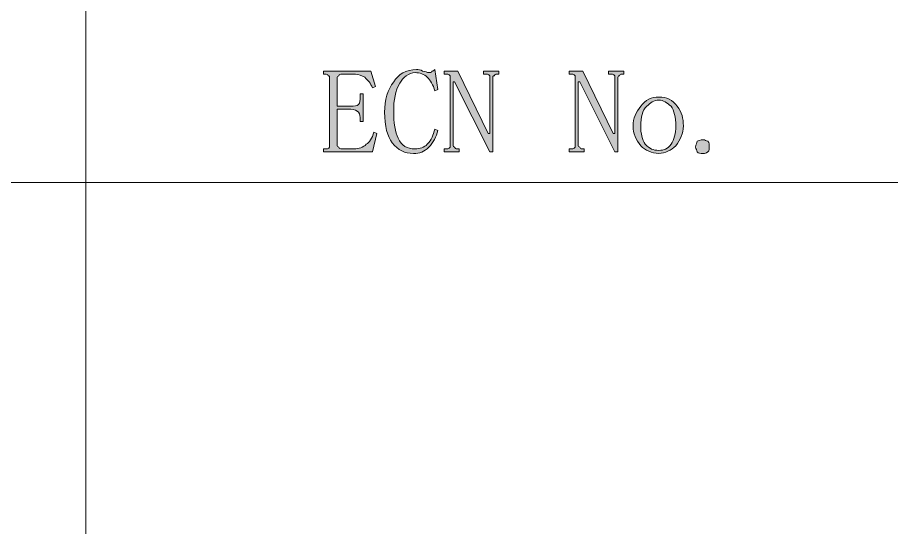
# Model space of a CAD drawing. Header units: millimetres. Extents: x 0 to 297, y 0 to 208.
# Drawn here: x 223.6 to 234.58, y 194.71 to 201.13 of the extents above; entities that cross this region are included whole.
import ezdxf

# ---------------------------------------------------------------- set-up
doc = ezdxf.new("R2010")
doc.units = ezdxf.units.MM

msp = doc.modelspace()

# ---------------------------------------------------------------- hatches: boundary and pattern name
h = msp.add_hatch(color=7)
edge = h.paths.add_edge_path(flags=0)
edge.add_spline(control_points=[(227.445711, 200.413354), (227.445711, 200.413354), (227.445711, 200.451807), (227.445711, 200.451807), (227.445711, 200.451807), (228.039789, 200.451807), (228.039789, 200.451807), (228.039789, 200.451807), (228.097292, 200.260249), (228.097292, 200.260249), (228.097292, 200.260249), (228.059192, 200.240846), (228.059192, 200.240846), (228.039789, 200.298349), (228.001689, 200.336801), (227.963236, 200.375254), (227.924783, 200.394304), (227.886683, 200.413354), (227.848231, 200.413354), (227.848231, 200.413354), (227.675722, 200.413354), (227.675722, 200.413354), (227.656672, 200.413354), (227.637269, 200.413354), (227.637269, 200.394304), (227.618219, 200.394304), (227.618219, 200.375254), (227.618219, 200.375254), (227.618219, 200.375254), (227.618219, 200.010835), (227.618219, 200.010835), (227.618219, 200.010835), (227.790728, 200.010835), (227.790728, 200.010835), (227.829181, 200.010835), (227.867281, 200.010835), (227.886683, 200.030238), (227.905733, 200.049288), (227.905733, 200.08774), (227.905733, 200.12584), (227.905733, 200.12584), (227.905733, 200.164293), (227.905733, 200.164293), (227.905733, 200.164293), (227.944186, 200.164293), (227.944186, 200.164293), (227.944186, 200.164293), (227.944186, 199.819276), (227.944186, 199.819276), (227.944186, 199.819276), (227.905733, 199.819276), (227.905733, 199.819276), (227.905733, 199.819276), (227.905733, 199.838326), (227.905733, 199.838326), (227.905733, 199.876779), (227.905733, 199.915232), (227.886683, 199.934282), (227.867281, 199.953332), (227.829181, 199.972735), (227.790728, 199.972735), (227.790728, 199.972735), (227.618219, 199.972735), (227.618219, 199.972735), (227.618219, 199.972735), (227.618219, 199.512713), (227.618219, 199.512713), (227.618219, 199.512713), (227.618219, 199.493663), (227.637269, 199.493663), (227.637269, 199.47426), (227.656672, 199.47426), (227.675722, 199.47426), (227.675722, 199.47426), (227.829181, 199.47426), (227.829181, 199.47426), (227.886683, 199.47426), (227.944186, 199.493663), (227.982286, 199.531763), (228.020739, 199.551165), (228.059192, 199.608668), (228.078242, 199.685221), (228.078242, 199.685221), (228.116694, 199.666171), (228.116694, 199.666171), (228.116694, 199.666171), (228.059192, 199.43616), (228.059192, 199.43616), (228.059192, 199.43616), (227.445711, 199.43616), (227.445711, 199.43616), (227.445711, 199.43616), (227.445711, 199.47426), (227.445711, 199.47426), (227.445711, 199.47426), (227.484164, 199.47426), (227.484164, 199.47426), (227.503214, 199.47426), (227.503214, 199.47426), (227.522264, 199.493663), (227.522264, 199.493663), (227.522264, 199.512713), (227.522264, 199.512713), (227.522264, 199.512713), (227.522264, 200.355851), (227.522264, 200.355851), (227.522264, 200.375254), (227.522264, 200.394304), (227.503214, 200.394304), (227.503214, 200.413354), (227.484164, 200.413354), (227.465114, 200.413354), (227.465114, 200.413354), (227.445711, 200.413354), (227.445711, 200.413354), (227.445711, 200.413354), (227.445711, 200.413354), (227.445711, 200.413354)], knot_values=[0, 0, 0, 0, 1, 1, 1, 2, 2, 2, 3, 3, 3, 4, 4, 4, 5, 5, 5, 6, 6, 6, 7, 7, 7, 8, 8, 8, 9, 9, 9, 10, 10, 10, 11, 11, 11, 12, 12, 12, 13, 13, 13, 14, 14, 14, 15, 15, 15, 16, 16, 16, 17, 17, 17, 18, 18, 18, 19, 19, 19, 20, 20, 20, 21, 21, 21, 22, 22, 22, 23, 23, 23, 24, 24, 24, 25, 25, 25, 26, 26, 26, 27, 27, 27, 28, 28, 28, 29, 29, 29, 30, 30, 30, 31, 31, 31, 32, 32, 32, 33, 33, 33, 34, 34, 34, 35, 35, 35, 36, 36, 36, 37, 37, 37, 38, 38, 38, 39, 39, 39, 39], degree=3, periodic=1)
edge = h.paths.add_edge_path(flags=0)
edge.add_spline(control_points=[(228.576364, 199.416757), (228.461711, 199.416757), (228.384806, 199.45521), (228.308253, 199.551165), (228.25075, 199.627718), (228.212297, 199.761774), (228.212297, 199.934282), (228.212297, 200.08774), (228.25075, 200.221796), (228.327303, 200.317751), (228.384806, 200.413354), (228.480761, 200.470857), (228.614817, 200.470857), (228.633867, 200.470857), (228.672319, 200.470857), (228.691369, 200.451807), (228.729822, 200.451807), (228.748872, 200.432757), (228.768275, 200.432757), (228.787325, 200.432757), (228.806375, 200.432757), (228.806375, 200.451807), (228.825778, 200.451807), (228.825778, 200.451807), (228.844828, 200.470857), (228.844828, 200.470857), (228.883281, 200.221796), (228.883281, 200.221796), (228.883281, 200.221796), (228.844828, 200.202746), (228.844828, 200.202746), (228.825778, 200.279299), (228.787325, 200.336801), (228.748872, 200.375254), (228.710772, 200.413354), (228.653269, 200.432757), (228.595767, 200.432757), (228.519214, 200.432757), (228.442308, 200.375254), (228.404208, 200.298349), (228.346706, 200.202746), (228.327303, 200.08774), (228.327303, 199.953332), (228.327303, 199.800226), (228.346706, 199.685221), (228.384806, 199.608668), (228.423258, 199.512713), (228.499811, 199.47426), (228.595767, 199.47426), (228.653269, 199.47426), (228.710772, 199.493663), (228.748872, 199.531763), (228.806375, 199.589265), (228.825778, 199.646768), (228.844828, 199.723674), (228.844828, 199.723674), (228.883281, 199.704271), (228.883281, 199.704271), (228.863878, 199.627718), (228.825778, 199.551165), (228.768275, 199.493663), (228.710772, 199.43616), (228.653269, 199.416757), (228.576364, 199.416757), (228.576364, 199.416757), (228.576364, 199.416757), (228.576364, 199.416757), (228.576364, 199.416757), (228.576364, 199.416757), (228.576364, 199.416757)], knot_values=[0, 0, 0, 0, 1, 1, 1, 2, 2, 2, 3, 3, 3, 4, 4, 4, 5, 5, 5, 6, 6, 6, 7, 7, 7, 8, 8, 8, 9, 9, 9, 10, 10, 10, 11, 11, 11, 12, 12, 12, 13, 13, 13, 14, 14, 14, 15, 15, 15, 16, 16, 16, 17, 17, 17, 18, 18, 18, 19, 19, 19, 20, 20, 20, 21, 21, 21, 22, 22, 22, 23, 23, 23, 23], degree=3, periodic=1)
edge = h.paths.add_edge_path(flags=0)
edge.add_spline(control_points=[(229.515811, 199.666171), (229.515811, 199.666171), (229.534861, 199.666171), (229.534861, 199.666171), (229.534861, 199.666171), (229.534861, 200.355851), (229.534861, 200.355851), (229.534861, 200.375254), (229.534861, 200.394304), (229.534861, 200.394304), (229.515811, 200.413354), (229.515811, 200.413354), (229.496408, 200.413354), (229.496408, 200.413354), (229.458308, 200.413354), (229.458308, 200.413354), (229.458308, 200.413354), (229.458308, 200.451807), (229.458308, 200.451807), (229.458308, 200.451807), (229.649867, 200.451807), (229.649867, 200.451807), (229.649867, 200.451807), (229.649867, 200.413354), (229.649867, 200.413354), (229.649867, 200.413354), (229.611414, 200.413354), (229.611414, 200.413354), (229.611414, 200.413354), (229.592364, 200.413354), (229.592364, 200.394304), (229.572961, 200.394304), (229.572961, 200.375254), (229.572961, 200.355851), (229.572961, 200.355851), (229.572961, 199.43616), (229.572961, 199.43616), (229.572961, 199.43616), (229.534861, 199.43616), (229.534861, 199.43616), (229.534861, 199.43616), (229.534861, 199.43616), (229.534861, 199.43616), (229.534861, 199.43616), (229.093889, 200.317751), (229.093889, 200.317751), (229.093889, 200.317751), (229.074839, 200.317751), (229.074839, 200.317751), (229.074839, 200.317751), (229.074839, 199.512713), (229.074839, 199.512713), (229.074839, 199.512713), (229.074839, 199.493663), (229.093889, 199.493663), (229.093889, 199.47426), (229.113292, 199.47426), (229.113292, 199.47426), (229.113292, 199.47426), (229.151392, 199.47426), (229.151392, 199.47426), (229.151392, 199.47426), (229.151392, 199.43616), (229.151392, 199.43616), (229.151392, 199.43616), (228.959833, 199.43616), (228.959833, 199.43616), (228.959833, 199.43616), (228.959833, 199.47426), (228.959833, 199.47426), (228.959833, 199.47426), (228.998286, 199.47426), (228.998286, 199.47426), (229.017336, 199.47426), (229.017336, 199.47426), (229.036386, 199.493663), (229.036386, 199.493663), (229.036386, 199.512713), (229.036386, 199.512713), (229.036386, 199.512713), (229.036386, 200.355851), (229.036386, 200.355851), (229.036386, 200.375254), (229.036386, 200.394304), (229.036386, 200.394304), (229.017336, 200.413354), (229.017336, 200.413354), (228.998286, 200.413354), (228.998286, 200.413354), (228.959833, 200.413354), (228.959833, 200.413354), (228.959833, 200.413354), (228.959833, 200.451807), (228.959833, 200.451807), (228.959833, 200.451807), (229.132342, 200.451807), (229.132342, 200.451807), (229.132342, 200.451807), (229.515811, 199.666171), (229.515811, 199.666171), (229.515811, 199.666171), (229.515811, 199.666171), (229.515811, 199.666171)], knot_values=[0, 0, 0, 0, 1, 1, 1, 2, 2, 2, 3, 3, 3, 4, 4, 4, 5, 5, 5, 6, 6, 6, 7, 7, 7, 8, 8, 8, 9, 9, 9, 10, 10, 10, 11, 11, 11, 12, 12, 12, 13, 13, 13, 14, 14, 14, 15, 15, 15, 16, 16, 16, 17, 17, 17, 18, 18, 18, 19, 19, 19, 20, 20, 20, 21, 21, 21, 22, 22, 22, 23, 23, 23, 24, 24, 24, 25, 25, 25, 26, 26, 26, 27, 27, 27, 28, 28, 28, 29, 29, 29, 30, 30, 30, 31, 31, 31, 32, 32, 32, 33, 33, 33, 34, 34, 34, 34], degree=3, periodic=1)
h = msp.add_hatch(color=7)
edge = h.paths.add_edge_path(flags=0)
edge.add_spline(control_points=[(231.087083, 199.666171), (231.087083, 199.666171), (231.106486, 199.666171), (231.106486, 199.666171), (231.106486, 199.666171), (231.106486, 200.355851), (231.106486, 200.355851), (231.106486, 200.375254), (231.106486, 200.394304), (231.106486, 200.394304), (231.087083, 200.413354), (231.087083, 200.413354), (231.068033, 200.413354), (231.068033, 200.413354), (231.029581, 200.413354), (231.029581, 200.413354), (231.029581, 200.413354), (231.029581, 200.451807), (231.029581, 200.451807), (231.029581, 200.451807), (231.221492, 200.451807), (231.221492, 200.451807), (231.221492, 200.451807), (231.221492, 200.413354), (231.221492, 200.413354), (231.221492, 200.413354), (231.183039, 200.413354), (231.183039, 200.413354), (231.183039, 200.413354), (231.163989, 200.413354), (231.163989, 200.394304), (231.144586, 200.394304), (231.144586, 200.375254), (231.144586, 200.355851), (231.144586, 200.355851), (231.144586, 199.43616), (231.144586, 199.43616), (231.144586, 199.43616), (231.106486, 199.43616), (231.106486, 199.43616), (231.106486, 199.43616), (231.106486, 199.43616), (231.106486, 199.43616), (231.106486, 199.43616), (230.665514, 200.317751), (230.665514, 200.317751), (230.665514, 200.317751), (230.646464, 200.317751), (230.646464, 200.317751), (230.646464, 200.317751), (230.646464, 199.512713), (230.646464, 199.512713), (230.646464, 199.512713), (230.646464, 199.493663), (230.665514, 199.493663), (230.665514, 199.47426), (230.684564, 199.47426), (230.684564, 199.47426), (230.684564, 199.47426), (230.723017, 199.47426), (230.723017, 199.47426), (230.723017, 199.47426), (230.723017, 199.43616), (230.723017, 199.43616), (230.723017, 199.43616), (230.531458, 199.43616), (230.531458, 199.43616), (230.531458, 199.43616), (230.531458, 199.47426), (230.531458, 199.47426), (230.531458, 199.47426), (230.569558, 199.47426), (230.569558, 199.47426), (230.588961, 199.47426), (230.588961, 199.47426), (230.608011, 199.493663), (230.608011, 199.493663), (230.608011, 199.512713), (230.608011, 199.512713), (230.608011, 199.512713), (230.608011, 200.355851), (230.608011, 200.355851), (230.608011, 200.375254), (230.608011, 200.394304), (230.608011, 200.394304), (230.588961, 200.413354), (230.588961, 200.413354), (230.569558, 200.413354), (230.569558, 200.413354), (230.531458, 200.413354), (230.531458, 200.413354), (230.531458, 200.413354), (230.531458, 200.451807), (230.531458, 200.451807), (230.531458, 200.451807), (230.703967, 200.451807), (230.703967, 200.451807), (230.703967, 200.451807), (231.087083, 199.666171), (231.087083, 199.666171), (231.087083, 199.666171), (231.087083, 199.666171), (231.087083, 199.666171)], knot_values=[0, 0, 0, 0, 1, 1, 1, 2, 2, 2, 3, 3, 3, 4, 4, 4, 5, 5, 5, 6, 6, 6, 7, 7, 7, 8, 8, 8, 9, 9, 9, 10, 10, 10, 11, 11, 11, 12, 12, 12, 13, 13, 13, 14, 14, 14, 15, 15, 15, 16, 16, 16, 17, 17, 17, 18, 18, 18, 19, 19, 19, 20, 20, 20, 21, 21, 21, 22, 22, 22, 23, 23, 23, 24, 24, 24, 25, 25, 25, 26, 26, 26, 27, 27, 27, 28, 28, 28, 29, 29, 29, 30, 30, 30, 31, 31, 31, 32, 32, 32, 33, 33, 33, 34, 34, 34, 34], degree=3, periodic=1)
edge = h.paths.add_edge_path(flags=0)
edge.add_spline(control_points=[(231.968675, 199.761774), (231.968675, 199.666171), (231.930575, 199.589265), (231.873072, 199.512713), (231.815569, 199.45521), (231.738664, 199.416757), (231.662111, 199.416757), (231.566508, 199.416757), (231.489603, 199.45521), (231.4321, 199.512713), (231.374597, 199.589265), (231.336497, 199.666171), (231.336497, 199.761774), (231.336497, 199.857729), (231.374597, 199.934282), (231.4321, 200.010835), (231.489603, 200.08774), (231.566508, 200.12584), (231.662111, 200.12584), (231.758067, 200.12584), (231.834619, 200.08774), (231.892122, 200.010835), (231.949625, 199.934282), (231.968675, 199.857729), (231.968675, 199.761774), (231.968675, 199.761774), (231.968675, 199.761774), (231.968675, 199.761774), (231.968675, 199.761774), (231.968675, 199.761774), (231.968675, 199.761774)], knot_values=[0, 0, 0, 0, 1, 1, 1, 2, 2, 2, 3, 3, 3, 4, 4, 4, 5, 5, 5, 6, 6, 6, 7, 7, 7, 8, 8, 8, 9, 9, 9, 10, 10, 10, 10], degree=3, periodic=1)
edge = h.paths.add_edge_path(flags=0)
edge.add_spline(control_points=[(231.4321, 199.761774), (231.4321, 199.666171), (231.451503, 199.589265), (231.489603, 199.531763), (231.547106, 199.47426), (231.585558, 199.45521), (231.662111, 199.45521), (231.719614, 199.45521), (231.777117, 199.47426), (231.815569, 199.531763), (231.853669, 199.589265), (231.873072, 199.666171), (231.873072, 199.761774), (231.873072, 199.876779), (231.853669, 199.953332), (231.815569, 200.010835), (231.758067, 200.049288), (231.719614, 200.08774), (231.662111, 200.08774), (231.604608, 200.08774), (231.547106, 200.049288), (231.509006, 200.010835), (231.451503, 199.953332), (231.4321, 199.876779), (231.4321, 199.761774), (231.4321, 199.761774), (231.4321, 199.761774), (231.4321, 199.761774), (231.4321, 199.761774), (231.4321, 199.761774), (231.4321, 199.761774)], knot_values=[0, 0, 0, 0, 1, 1, 1, 2, 2, 2, 3, 3, 3, 4, 4, 4, 5, 5, 5, 6, 6, 6, 7, 7, 7, 8, 8, 8, 9, 9, 9, 10, 10, 10, 10], degree=3, periodic=1)
edge = h.paths.add_edge_path(flags=0)
edge.add_spline(control_points=[(232.218089, 199.416757), (232.179636, 199.416757), (232.160586, 199.416757), (232.141183, 199.43616), (232.141183, 199.45521), (232.122133, 199.47426), (232.122133, 199.493663), (232.122133, 199.531763), (232.141183, 199.551165), (232.141183, 199.570215), (232.160586, 199.570215), (232.179636, 199.589265), (232.218089, 199.589265), (232.237139, 199.589265), (232.256189, 199.570215), (232.275592, 199.570215), (232.294642, 199.551165), (232.294642, 199.531763), (232.294642, 199.493663), (232.294642, 199.47426), (232.294642, 199.45521), (232.275592, 199.43616), (232.256189, 199.416757), (232.237139, 199.416757), (232.218089, 199.416757), (232.218089, 199.416757), (232.218089, 199.416757), (232.218089, 199.416757), (232.218089, 199.416757), (232.218089, 199.416757), (232.218089, 199.416757)], knot_values=[0, 0, 0, 0, 1, 1, 1, 2, 2, 2, 3, 3, 3, 4, 4, 4, 5, 5, 5, 6, 6, 6, 7, 7, 7, 8, 8, 8, 9, 9, 9, 10, 10, 10, 10], degree=3, periodic=1)

# ---------------------------------------------------------------- linework, layer by layer
at = {"color": 7, "lineweight": 15}
for points in [[(224.455919, 204.112229), (224.455919, 181.708018)], [(206.363711, 199.05269), (293.163978, 199.05269)]]:
    msp.add_lwpolyline(points, dxfattribs=at)
at = {"color": 7, "lineweight": 0}
for points, knots in [([(227.445711, 200.413354), (227.445711, 200.413354), (227.445711, 200.451807), (227.445711, 200.451807), (227.445711, 200.451807), (228.039789, 200.451807), (228.039789, 200.451807), (228.039789, 200.451807), (228.097292, 200.260249), (228.097292, 200.260249), (228.097292, 200.260249), (228.059192, 200.240846), (228.059192, 200.240846), (228.039789, 200.298349), (228.001689, 200.336801), (227.963236, 200.375254), (227.924783, 200.394304), (227.886683, 200.413354), (227.848231, 200.413354), (227.848231, 200.413354), (227.675722, 200.413354), (227.675722, 200.413354), (227.656672, 200.413354), (227.637269, 200.413354), (227.637269, 200.394304), (227.618219, 200.394304), (227.618219, 200.375254), (227.618219, 200.375254), (227.618219, 200.375254), (227.618219, 200.010835), (227.618219, 200.010835), (227.618219, 200.010835), (227.790728, 200.010835), (227.790728, 200.010835), (227.829181, 200.010835), (227.867281, 200.010835), (227.886683, 200.030238), (227.905733, 200.049288), (227.905733, 200.08774), (227.905733, 200.12584), (227.905733, 200.12584), (227.905733, 200.164293), (227.905733, 200.164293), (227.905733, 200.164293), (227.944186, 200.164293), (227.944186, 200.164293), (227.944186, 200.164293), (227.944186, 199.819276), (227.944186, 199.819276), (227.944186, 199.819276), (227.905733, 199.819276), (227.905733, 199.819276), (227.905733, 199.819276), (227.905733, 199.838326), (227.905733, 199.838326), (227.905733, 199.876779), (227.905733, 199.915232), (227.886683, 199.934282), (227.867281, 199.953332), (227.829181, 199.972735), (227.790728, 199.972735), (227.790728, 199.972735), (227.618219, 199.972735), (227.618219, 199.972735), (227.618219, 199.972735), (227.618219, 199.512713), (227.618219, 199.512713), (227.618219, 199.512713), (227.618219, 199.493663), (227.637269, 199.493663), (227.637269, 199.47426), (227.656672, 199.47426), (227.675722, 199.47426), (227.675722, 199.47426), (227.829181, 199.47426), (227.829181, 199.47426), (227.886683, 199.47426), (227.944186, 199.493663), (227.982286, 199.531763), (228.020739, 199.551165), (228.059192, 199.608668), (228.078242, 199.685221), (228.078242, 199.685221), (228.116694, 199.666171), (228.116694, 199.666171), (228.116694, 199.666171), (228.059192, 199.43616), (228.059192, 199.43616), (228.059192, 199.43616), (227.445711, 199.43616), (227.445711, 199.43616), (227.445711, 199.43616), (227.445711, 199.47426), (227.445711, 199.47426), (227.445711, 199.47426), (227.484164, 199.47426), (227.484164, 199.47426), (227.503214, 199.47426), (227.503214, 199.47426), (227.522264, 199.493663), (227.522264, 199.493663), (227.522264, 199.512713), (227.522264, 199.512713), (227.522264, 199.512713), (227.522264, 200.355851), (227.522264, 200.355851), (227.522264, 200.375254), (227.522264, 200.394304), (227.503214, 200.394304), (227.503214, 200.413354), (227.484164, 200.413354), (227.465114, 200.413354), (227.465114, 200.413354), (227.445711, 200.413354), (227.445711, 200.413354), (227.445711, 200.413354), (227.445711, 200.413354), (227.445711, 200.413354)], [0, 0, 0, 0, 1, 1, 1, 2, 2, 2, 3, 3, 3, 4, 4, 4, 5, 5, 5, 6, 6, 6, 7, 7, 7, 8, 8, 8, 9, 9, 9, 10, 10, 10, 11, 11, 11, 12, 12, 12, 13, 13, 13, 14, 14, 14, 15, 15, 15, 16, 16, 16, 17, 17, 17, 18, 18, 18, 19, 19, 19, 20, 20, 20, 21, 21, 21, 22, 22, 22, 23, 23, 23, 24, 24, 24, 25, 25, 25, 26, 26, 26, 27, 27, 27, 28, 28, 28, 29, 29, 29, 30, 30, 30, 31, 31, 31, 32, 32, 32, 33, 33, 33, 34, 34, 34, 35, 35, 35, 36, 36, 36, 37, 37, 37, 38, 38, 38, 39, 39, 39, 39]), ([(228.576364, 199.416757), (228.461711, 199.416757), (228.384806, 199.45521), (228.308253, 199.551165), (228.25075, 199.627718), (228.212297, 199.761774), (228.212297, 199.934282), (228.212297, 200.08774), (228.25075, 200.221796), (228.327303, 200.317751), (228.384806, 200.413354), (228.480761, 200.470857), (228.614817, 200.470857), (228.633867, 200.470857), (228.672319, 200.470857), (228.691369, 200.451807), (228.729822, 200.451807), (228.748872, 200.432757), (228.768275, 200.432757), (228.787325, 200.432757), (228.806375, 200.432757), (228.806375, 200.451807), (228.825778, 200.451807), (228.825778, 200.451807), (228.844828, 200.470857), (228.844828, 200.470857), (228.883281, 200.221796), (228.883281, 200.221796), (228.883281, 200.221796), (228.844828, 200.202746), (228.844828, 200.202746), (228.825778, 200.279299), (228.787325, 200.336801), (228.748872, 200.375254), (228.710772, 200.413354), (228.653269, 200.432757), (228.595767, 200.432757), (228.519214, 200.432757), (228.442308, 200.375254), (228.404208, 200.298349), (228.346706, 200.202746), (228.327303, 200.08774), (228.327303, 199.953332), (228.327303, 199.800226), (228.346706, 199.685221), (228.384806, 199.608668), (228.423258, 199.512713), (228.499811, 199.47426), (228.595767, 199.47426), (228.653269, 199.47426), (228.710772, 199.493663), (228.748872, 199.531763), (228.806375, 199.589265), (228.825778, 199.646768), (228.844828, 199.723674), (228.844828, 199.723674), (228.883281, 199.704271), (228.883281, 199.704271), (228.863878, 199.627718), (228.825778, 199.551165), (228.768275, 199.493663), (228.710772, 199.43616), (228.653269, 199.416757), (228.576364, 199.416757), (228.576364, 199.416757), (228.576364, 199.416757), (228.576364, 199.416757), (228.576364, 199.416757), (228.576364, 199.416757), (228.576364, 199.416757)], [0, 0, 0, 0, 1, 1, 1, 2, 2, 2, 3, 3, 3, 4, 4, 4, 5, 5, 5, 6, 6, 6, 7, 7, 7, 8, 8, 8, 9, 9, 9, 10, 10, 10, 11, 11, 11, 12, 12, 12, 13, 13, 13, 14, 14, 14, 15, 15, 15, 16, 16, 16, 17, 17, 17, 18, 18, 18, 19, 19, 19, 20, 20, 20, 21, 21, 21, 22, 22, 22, 23, 23, 23, 23]), ([(229.515811, 199.666171), (229.515811, 199.666171), (229.534861, 199.666171), (229.534861, 199.666171), (229.534861, 199.666171), (229.534861, 200.355851), (229.534861, 200.355851), (229.534861, 200.375254), (229.534861, 200.394304), (229.534861, 200.394304), (229.515811, 200.413354), (229.515811, 200.413354), (229.496408, 200.413354), (229.496408, 200.413354), (229.458308, 200.413354), (229.458308, 200.413354), (229.458308, 200.413354), (229.458308, 200.451807), (229.458308, 200.451807), (229.458308, 200.451807), (229.649867, 200.451807), (229.649867, 200.451807), (229.649867, 200.451807), (229.649867, 200.413354), (229.649867, 200.413354), (229.649867, 200.413354), (229.611414, 200.413354), (229.611414, 200.413354), (229.611414, 200.413354), (229.592364, 200.413354), (229.592364, 200.394304), (229.572961, 200.394304), (229.572961, 200.375254), (229.572961, 200.355851), (229.572961, 200.355851), (229.572961, 199.43616), (229.572961, 199.43616), (229.572961, 199.43616), (229.534861, 199.43616), (229.534861, 199.43616), (229.534861, 199.43616), (229.534861, 199.43616), (229.534861, 199.43616), (229.534861, 199.43616), (229.093889, 200.317751), (229.093889, 200.317751), (229.093889, 200.317751), (229.074839, 200.317751), (229.074839, 200.317751), (229.074839, 200.317751), (229.074839, 199.512713), (229.074839, 199.512713), (229.074839, 199.512713), (229.074839, 199.493663), (229.093889, 199.493663), (229.093889, 199.47426), (229.113292, 199.47426), (229.113292, 199.47426), (229.113292, 199.47426), (229.151392, 199.47426), (229.151392, 199.47426), (229.151392, 199.47426), (229.151392, 199.43616), (229.151392, 199.43616), (229.151392, 199.43616), (228.959833, 199.43616), (228.959833, 199.43616), (228.959833, 199.43616), (228.959833, 199.47426), (228.959833, 199.47426), (228.959833, 199.47426), (228.998286, 199.47426), (228.998286, 199.47426), (229.017336, 199.47426), (229.017336, 199.47426), (229.036386, 199.493663), (229.036386, 199.493663), (229.036386, 199.512713), (229.036386, 199.512713), (229.036386, 199.512713), (229.036386, 200.355851), (229.036386, 200.355851), (229.036386, 200.375254), (229.036386, 200.394304), (229.036386, 200.394304), (229.017336, 200.413354), (229.017336, 200.413354), (228.998286, 200.413354), (228.998286, 200.413354), (228.959833, 200.413354), (228.959833, 200.413354), (228.959833, 200.413354), (228.959833, 200.451807), (228.959833, 200.451807), (228.959833, 200.451807), (229.132342, 200.451807), (229.132342, 200.451807), (229.132342, 200.451807), (229.515811, 199.666171), (229.515811, 199.666171), (229.515811, 199.666171), (229.515811, 199.666171), (229.515811, 199.666171)], [0, 0, 0, 0, 1, 1, 1, 2, 2, 2, 3, 3, 3, 4, 4, 4, 5, 5, 5, 6, 6, 6, 7, 7, 7, 8, 8, 8, 9, 9, 9, 10, 10, 10, 11, 11, 11, 12, 12, 12, 13, 13, 13, 14, 14, 14, 15, 15, 15, 16, 16, 16, 17, 17, 17, 18, 18, 18, 19, 19, 19, 20, 20, 20, 21, 21, 21, 22, 22, 22, 23, 23, 23, 24, 24, 24, 25, 25, 25, 26, 26, 26, 27, 27, 27, 28, 28, 28, 29, 29, 29, 30, 30, 30, 31, 31, 31, 32, 32, 32, 33, 33, 33, 34, 34, 34, 34]), ([(231.087083, 199.666171), (231.087083, 199.666171), (231.106486, 199.666171), (231.106486, 199.666171), (231.106486, 199.666171), (231.106486, 200.355851), (231.106486, 200.355851), (231.106486, 200.375254), (231.106486, 200.394304), (231.106486, 200.394304), (231.087083, 200.413354), (231.087083, 200.413354), (231.068033, 200.413354), (231.068033, 200.413354), (231.029581, 200.413354), (231.029581, 200.413354), (231.029581, 200.413354), (231.029581, 200.451807), (231.029581, 200.451807), (231.029581, 200.451807), (231.221492, 200.451807), (231.221492, 200.451807), (231.221492, 200.451807), (231.221492, 200.413354), (231.221492, 200.413354), (231.221492, 200.413354), (231.183039, 200.413354), (231.183039, 200.413354), (231.183039, 200.413354), (231.163989, 200.413354), (231.163989, 200.394304), (231.144586, 200.394304), (231.144586, 200.375254), (231.144586, 200.355851), (231.144586, 200.355851), (231.144586, 199.43616), (231.144586, 199.43616), (231.144586, 199.43616), (231.106486, 199.43616), (231.106486, 199.43616), (231.106486, 199.43616), (231.106486, 199.43616), (231.106486, 199.43616), (231.106486, 199.43616), (230.665514, 200.317751), (230.665514, 200.317751), (230.665514, 200.317751), (230.646464, 200.317751), (230.646464, 200.317751), (230.646464, 200.317751), (230.646464, 199.512713), (230.646464, 199.512713), (230.646464, 199.512713), (230.646464, 199.493663), (230.665514, 199.493663), (230.665514, 199.47426), (230.684564, 199.47426), (230.684564, 199.47426), (230.684564, 199.47426), (230.723017, 199.47426), (230.723017, 199.47426), (230.723017, 199.47426), (230.723017, 199.43616), (230.723017, 199.43616), (230.723017, 199.43616), (230.531458, 199.43616), (230.531458, 199.43616), (230.531458, 199.43616), (230.531458, 199.47426), (230.531458, 199.47426), (230.531458, 199.47426), (230.569558, 199.47426), (230.569558, 199.47426), (230.588961, 199.47426), (230.588961, 199.47426), (230.608011, 199.493663), (230.608011, 199.493663), (230.608011, 199.512713), (230.608011, 199.512713), (230.608011, 199.512713), (230.608011, 200.355851), (230.608011, 200.355851), (230.608011, 200.375254), (230.608011, 200.394304), (230.608011, 200.394304), (230.588961, 200.413354), (230.588961, 200.413354), (230.569558, 200.413354), (230.569558, 200.413354), (230.531458, 200.413354), (230.531458, 200.413354), (230.531458, 200.413354), (230.531458, 200.451807), (230.531458, 200.451807), (230.531458, 200.451807), (230.703967, 200.451807), (230.703967, 200.451807), (230.703967, 200.451807), (231.087083, 199.666171), (231.087083, 199.666171), (231.087083, 199.666171), (231.087083, 199.666171), (231.087083, 199.666171)], [0, 0, 0, 0, 1, 1, 1, 2, 2, 2, 3, 3, 3, 4, 4, 4, 5, 5, 5, 6, 6, 6, 7, 7, 7, 8, 8, 8, 9, 9, 9, 10, 10, 10, 11, 11, 11, 12, 12, 12, 13, 13, 13, 14, 14, 14, 15, 15, 15, 16, 16, 16, 17, 17, 17, 18, 18, 18, 19, 19, 19, 20, 20, 20, 21, 21, 21, 22, 22, 22, 23, 23, 23, 24, 24, 24, 25, 25, 25, 26, 26, 26, 27, 27, 27, 28, 28, 28, 29, 29, 29, 30, 30, 30, 31, 31, 31, 32, 32, 32, 33, 33, 33, 34, 34, 34, 34]), ([(231.968675, 199.761774), (231.968675, 199.666171), (231.930575, 199.589265), (231.873072, 199.512713), (231.815569, 199.45521), (231.738664, 199.416757), (231.662111, 199.416757), (231.566508, 199.416757), (231.489603, 199.45521), (231.4321, 199.512713), (231.374597, 199.589265), (231.336497, 199.666171), (231.336497, 199.761774), (231.336497, 199.857729), (231.374597, 199.934282), (231.4321, 200.010835), (231.489603, 200.08774), (231.566508, 200.12584), (231.662111, 200.12584), (231.758067, 200.12584), (231.834619, 200.08774), (231.892122, 200.010835), (231.949625, 199.934282), (231.968675, 199.857729), (231.968675, 199.761774), (231.968675, 199.761774), (231.968675, 199.761774), (231.968675, 199.761774), (231.968675, 199.761774), (231.968675, 199.761774), (231.968675, 199.761774)], [0, 0, 0, 0, 1, 1, 1, 2, 2, 2, 3, 3, 3, 4, 4, 4, 5, 5, 5, 6, 6, 6, 7, 7, 7, 8, 8, 8, 9, 9, 9, 10, 10, 10, 10]), ([(231.4321, 199.761774), (231.4321, 199.666171), (231.451503, 199.589265), (231.489603, 199.531763), (231.547106, 199.47426), (231.585558, 199.45521), (231.662111, 199.45521), (231.719614, 199.45521), (231.777117, 199.47426), (231.815569, 199.531763), (231.853669, 199.589265), (231.873072, 199.666171), (231.873072, 199.761774), (231.873072, 199.876779), (231.853669, 199.953332), (231.815569, 200.010835), (231.758067, 200.049288), (231.719614, 200.08774), (231.662111, 200.08774), (231.604608, 200.08774), (231.547106, 200.049288), (231.509006, 200.010835), (231.451503, 199.953332), (231.4321, 199.876779), (231.4321, 199.761774), (231.4321, 199.761774), (231.4321, 199.761774), (231.4321, 199.761774), (231.4321, 199.761774), (231.4321, 199.761774), (231.4321, 199.761774)], [0, 0, 0, 0, 1, 1, 1, 2, 2, 2, 3, 3, 3, 4, 4, 4, 5, 5, 5, 6, 6, 6, 7, 7, 7, 8, 8, 8, 9, 9, 9, 10, 10, 10, 10]), ([(232.218089, 199.416757), (232.179636, 199.416757), (232.160586, 199.416757), (232.141183, 199.43616), (232.141183, 199.45521), (232.122133, 199.47426), (232.122133, 199.493663), (232.122133, 199.531763), (232.141183, 199.551165), (232.141183, 199.570215), (232.160586, 199.570215), (232.179636, 199.589265), (232.218089, 199.589265), (232.237139, 199.589265), (232.256189, 199.570215), (232.275592, 199.570215), (232.294642, 199.551165), (232.294642, 199.531763), (232.294642, 199.493663), (232.294642, 199.47426), (232.294642, 199.45521), (232.275592, 199.43616), (232.256189, 199.416757), (232.237139, 199.416757), (232.218089, 199.416757), (232.218089, 199.416757), (232.218089, 199.416757), (232.218089, 199.416757), (232.218089, 199.416757), (232.218089, 199.416757), (232.218089, 199.416757)], [0, 0, 0, 0, 1, 1, 1, 2, 2, 2, 3, 3, 3, 4, 4, 4, 5, 5, 5, 6, 6, 6, 7, 7, 7, 8, 8, 8, 9, 9, 9, 10, 10, 10, 10])]:
    msp.add_open_spline(points, degree=3, knots=knots, dxfattribs=at)

doc.saveas('drawing.dxf')
